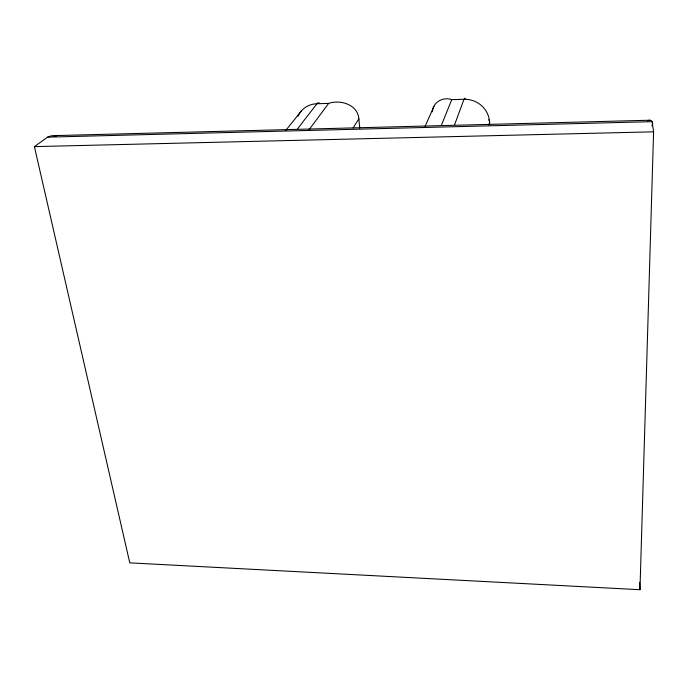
<?xml version="1.0" encoding="UTF-8"?>
<svg xmlns="http://www.w3.org/2000/svg" width="688" height="688" viewBox="0 0 688 688"><rect width="100%" height="100%" fill="white"/><g stroke="black" fill="none" stroke-linecap="round" stroke-linejoin="round"><path stroke-width="1.03" d="M651.966 125.93C654.107 121.724 651.029 118.895 647.589 120.77M639.969 589.711L653.6 131.821L652.086 121.664L47.584 137.136L34.4 146.613L129.783 562.861L639.969 589.711L639.582 582.297M432.279 111.783L432.391 111.103M432.52 110.45C433.793 101.678 443.665 96.595 451.749 99.657L463.996 99.287A24.734 2.769 89.2 0 1 465.303 98.762M488.858 125.001L489.572 122.464A24.501 7.293 -3.6 0 0 488.618 119.798M454.622 124.64L463.996 99.287A24.415 23.53 16.3 0 1 489.572 122.464L489.65 124.58M441.524 124.984L451.749 99.657M425.038 126.558L433.999 106.287M353.176 127.848L358.869 118.818C357.751 104.585 340.491 99.347 328.615 103.389L316.936 103.742A24.037 22.136 40.8 0 0 298.05 116.203M308.964 129.894L328.615 103.389M297.629 128.716L316.936 103.742A24.106 5.762 88 0 1 319.069 102.847M285.795 130.393L301.275 111.052M47.584 137.136L51.316 135.768L56.579 135.897M649.73 120.237L53.578 135.639M34.4 146.613L653.6 131.821M358.869 118.818L359.729 128.131"/></g></svg>
